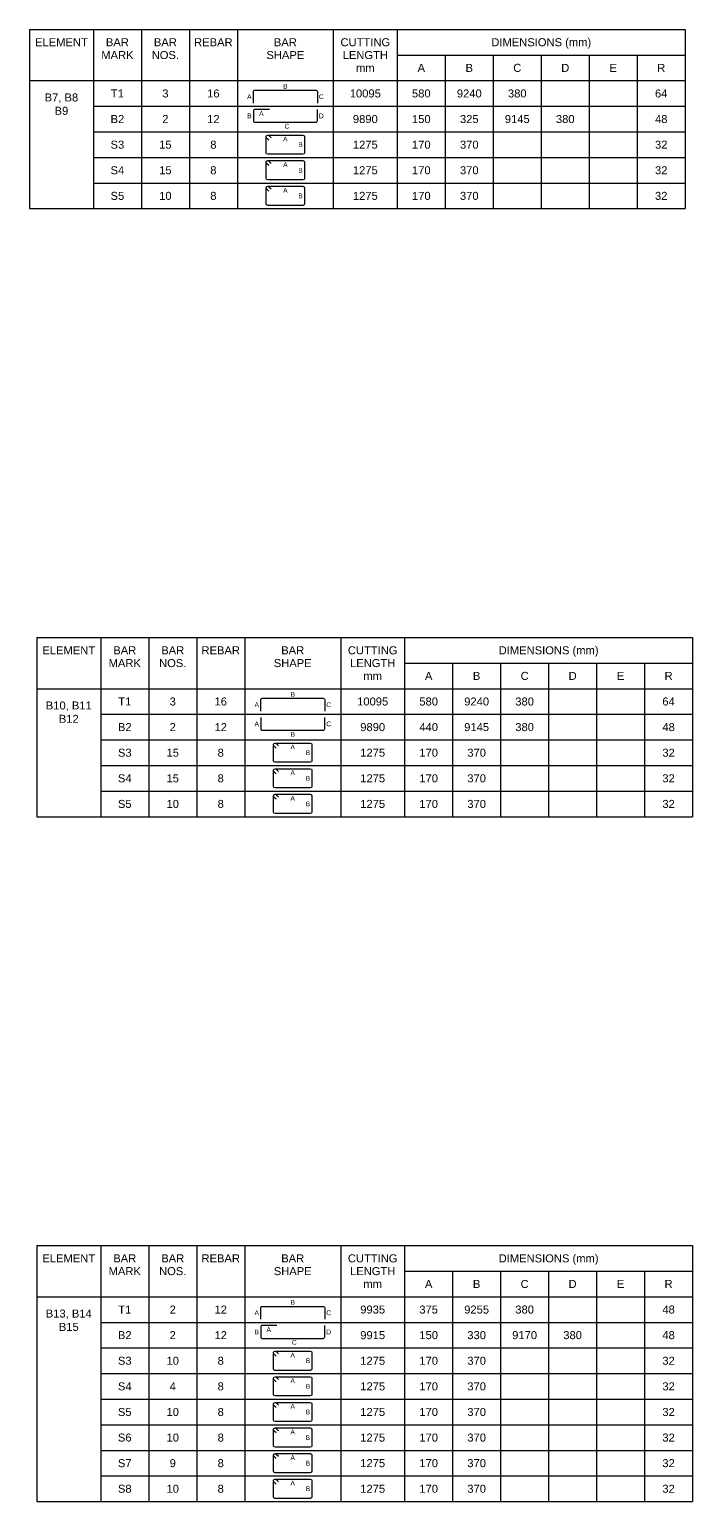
# Model space of a CAD drawing. Header units: inches. Extents: x -816171 to 9366335, y -450961 to 689132.
# Drawn here: x 2819081 to 2839811, y 265721 to 311721 of the extents above; entities that cross this region are included whole.
import ezdxf
from ezdxf.enums import TextEntityAlignment as Align

# ---------------------------------------------------------------- set-up
doc = ezdxf.new("R2010")
doc.units = ezdxf.units.IN
doc.header["$MEASUREMENT"] = 0
for name, color, linetype in [('Dimension', 31, 'Continuous'), ('Reinforcement', 130, 'Continuous'), ('Schedule Header', 4, 'Continuous'), ('Schedule Line', 60, 'Continuous'), ('Text', 31, 'Continuous')]:
    doc.layers.add(name, color=color, linetype=linetype)
doc.styles.add('SC-SansSerif', font='SansSerif')

msp = doc.modelspace()

# ---------------------------------------------------------------- linework, layer by layer
at = {"layer": 'Reinforcement'}
for points in [[(2826080.86342, 309421.25141), (2826080.86342, 309771.25141, -0.5), (2826130.86342, 309821.25141), (2828030.86342, 309821.25141, -0.5), (2828080.86342, 309771.25141), (2828080.86342, 309421.25141)], [(2826580.86342, 309221.25141), (2826130.86342, 309221.25141, 0.5), (2826080.86342, 309171.25141), (2826080.86342, 308871.25141, 0.5), (2826130.86342, 308821.25141), (2828030.86342, 308821.25141, 0.5), (2828080.86342, 308871.25141), (2828080.86342, 309221.25141)], [(2826566.21934, 308265.18558), (2826495.50828, 308335.89587, -0.1989123674), (2826480.86342, 308371.25141, -0.4142046237), (2826530.86342, 308421.25141, -0.1989044359), (2826566.21856, 308406.60694), (2826636.92963, 308335.89665)], [(2826566.21934, 307465.18558), (2826495.50828, 307535.89587, -0.1989123674), (2826480.86342, 307571.25141, -0.4142046237), (2826530.86342, 307621.25141, -0.1989044359), (2826566.21856, 307606.60694), (2826636.92963, 307535.89665)], [(2826566.21934, 306665.18558), (2826495.50828, 306735.89587, -0.1989123674), (2826480.86342, 306771.25141, -0.4142046237), (2826530.86342, 306821.25141, -0.1989044359), (2826566.21856, 306806.60694), (2826636.92963, 306735.89665)], [(2826310.86342, 290421.25141), (2826310.86342, 290771.25141, -0.5), (2826360.86342, 290821.25141), (2828260.86342, 290821.25141, -0.5), (2828310.86342, 290771.25141), (2828310.86342, 290421.25141)], [(2826310.86342, 290221.25141), (2826310.86342, 289871.25141, 0.5), (2826360.86342, 289821.25141), (2828260.86342, 289821.25141, 0.5), (2828310.86342, 289871.25141), (2828310.86342, 290221.25141)], [(2826796.21934, 289265.18558), (2826725.50828, 289335.89587, -0.1989123674), (2826710.86342, 289371.25141, -0.4142046237), (2826760.86342, 289421.25141, -0.1989044359), (2826796.21856, 289406.60694), (2826866.92963, 289335.89665)], [(2826796.21934, 288465.18558), (2826725.50828, 288535.89587, -0.1989123674), (2826710.86342, 288571.25141, -0.4142046237), (2826760.86342, 288621.25141, -0.1989044359), (2826796.21856, 288606.60694), (2826866.92963, 288535.89665)], [(2826796.21934, 287665.18558), (2826725.50828, 287735.89587, -0.1989123674), (2826710.86342, 287771.25141, -0.4142046237), (2826760.86342, 287821.25141, -0.1989044359), (2826796.21856, 287806.60694), (2826866.92963, 287735.89665)], [(2826310.86342, 271421.25141), (2826310.86342, 271771.25141, -0.5), (2826360.86342, 271821.25141), (2828260.86342, 271821.25141, -0.5), (2828310.86342, 271771.25141), (2828310.86342, 271421.25141)], [(2826810.86342, 271221.25141), (2826360.86342, 271221.25141, 0.5), (2826310.86342, 271171.25141), (2826310.86342, 270871.25141, 0.5), (2826360.86342, 270821.25141), (2828260.86342, 270821.25141, 0.5), (2828310.86342, 270871.25141), (2828310.86342, 271221.25141)], [(2826796.21934, 270265.18558), (2826725.50828, 270335.89587, -0.1989123674), (2826710.86342, 270371.25141, -0.4142046237), (2826760.86342, 270421.25141, -0.1989044359), (2826796.21856, 270406.60694), (2826866.92963, 270335.89665)], [(2826796.21934, 269465.18558), (2826725.50828, 269535.89587, -0.1989123674), (2826710.86342, 269571.25141, -0.4142046237), (2826760.86342, 269621.25141, -0.1989044359), (2826796.21856, 269606.60694), (2826866.92963, 269535.89665)], [(2826796.21934, 268665.18558), (2826725.50828, 268735.89587, -0.1989123674), (2826710.86342, 268771.25141, -0.4142046237), (2826760.86342, 268821.25141, -0.1989044359), (2826796.21856, 268806.60694), (2826866.92963, 268735.89665)], [(2826796.21934, 267865.18558), (2826725.50828, 267935.89587, -0.1989123674), (2826710.86342, 267971.25141, -0.4142046237), (2826760.86342, 268021.25141, -0.1989044359), (2826796.21856, 268006.60694), (2826866.92963, 267935.89665)], [(2826796.21934, 267065.18558), (2826725.50828, 267135.89587, -0.1989123674), (2826710.86342, 267171.25141, -0.4142046237), (2826760.86342, 267221.25141, -0.1989044359), (2826796.21856, 267206.60694), (2826866.92963, 267135.89665)], [(2826796.21934, 266265.18558), (2826725.50828, 266335.89587, -0.1989123674), (2826710.86342, 266371.25141, -0.4142046237), (2826760.86342, 266421.25141, -0.1989044359), (2826796.21856, 266406.60694), (2826866.92963, 266335.89665)]]:
    msp.add_lwpolyline(points, format="xyb", dxfattribs=at)
for points in [[(2826480.86342, 308371.25141, -0.4142046237), (2826530.86342, 308421.25141), (2827630.86342, 308421.25141, -0.4142046237), (2827680.86342, 308371.25141), (2827680.86342, 307871.25141, -0.4142046237), (2827630.86342, 307821.25141), (2826530.86342, 307821.25141, -0.4142046237), (2826480.86342, 307871.25141)], [(2826480.86342, 307571.25141, -0.4142046237), (2826530.86342, 307621.25141), (2827630.86342, 307621.25141, -0.4142046237), (2827680.86342, 307571.25141), (2827680.86342, 307071.25141, -0.4142046237), (2827630.86342, 307021.25141), (2826530.86342, 307021.25141, -0.4142046237), (2826480.86342, 307071.25141)], [(2826480.86342, 306771.25141, -0.4142046237), (2826530.86342, 306821.25141), (2827630.86342, 306821.25141, -0.4142046237), (2827680.86342, 306771.25141), (2827680.86342, 306271.25141, -0.4142046237), (2827630.86342, 306221.25141), (2826530.86342, 306221.25141, -0.4142046237), (2826480.86342, 306271.25141)], [(2826710.86342, 289371.25141, -0.4142046237), (2826760.86342, 289421.25141), (2827860.86342, 289421.25141, -0.4142046237), (2827910.86342, 289371.25141), (2827910.86342, 288871.25141, -0.4142046237), (2827860.86342, 288821.25141), (2826760.86342, 288821.25141, -0.4142046237), (2826710.86342, 288871.25141)], [(2826710.86342, 288571.25141, -0.4142046237), (2826760.86342, 288621.25141), (2827860.86342, 288621.25141, -0.4142046237), (2827910.86342, 288571.25141), (2827910.86342, 288071.25141, -0.4142046237), (2827860.86342, 288021.25141), (2826760.86342, 288021.25141, -0.4142046237), (2826710.86342, 288071.25141)], [(2826710.86342, 287771.25141, -0.4142046237), (2826760.86342, 287821.25141), (2827860.86342, 287821.25141, -0.4142046237), (2827910.86342, 287771.25141), (2827910.86342, 287271.25141, -0.4142046237), (2827860.86342, 287221.25141), (2826760.86342, 287221.25141, -0.4142046237), (2826710.86342, 287271.25141)], [(2826710.86342, 270371.25141, -0.4142046237), (2826760.86342, 270421.25141), (2827860.86342, 270421.25141, -0.4142046237), (2827910.86342, 270371.25141), (2827910.86342, 269871.25141, -0.4142046237), (2827860.86342, 269821.25141), (2826760.86342, 269821.25141, -0.4142046237), (2826710.86342, 269871.25141)], [(2826710.86342, 269571.25141, -0.4142046237), (2826760.86342, 269621.25141), (2827860.86342, 269621.25141, -0.4142046237), (2827910.86342, 269571.25141), (2827910.86342, 269071.25141, -0.4142046237), (2827860.86342, 269021.25141), (2826760.86342, 269021.25141, -0.4142046237), (2826710.86342, 269071.25141)], [(2826710.86342, 268771.25141, -0.4142046237), (2826760.86342, 268821.25141), (2827860.86342, 268821.25141, -0.4142046237), (2827910.86342, 268771.25141), (2827910.86342, 268271.25141, -0.4142046237), (2827860.86342, 268221.25141), (2826760.86342, 268221.25141, -0.4142046237), (2826710.86342, 268271.25141)], [(2826710.86342, 267971.25141, -0.4142046237), (2826760.86342, 268021.25141), (2827860.86342, 268021.25141, -0.4142046237), (2827910.86342, 267971.25141), (2827910.86342, 267471.25141, -0.4142046237), (2827860.86342, 267421.25141), (2826760.86342, 267421.25141, -0.4142046237), (2826710.86342, 267471.25141)], [(2826710.86342, 267171.25141, -0.4142046237), (2826760.86342, 267221.25141), (2827860.86342, 267221.25141, -0.4142046237), (2827910.86342, 267171.25141), (2827910.86342, 266671.25141, -0.4142046237), (2827860.86342, 266621.25141), (2826760.86342, 266621.25141, -0.4142046237), (2826710.86342, 266671.25141)], [(2826710.86342, 266371.25141, -0.4142046237), (2826760.86342, 266421.25141), (2827860.86342, 266421.25141, -0.4142046237), (2827910.86342, 266371.25141), (2827910.86342, 265871.25141, -0.4142046237), (2827860.86342, 265821.25141), (2826760.86342, 265821.25141, -0.4142046237), (2826710.86342, 265871.25141)]]:
    msp.add_lwpolyline(points, format="xyb", close=True, dxfattribs=at)
at = {"layer": 'Schedule Line'}
for p, q in [((2819080.86342, 311721.25141), (2839580.86342, 311721.25141)), ((2819080.86342, 311721.25141), (2819080.86342, 306121.25141)), ((2821080.86342, 311721.25141), (2821080.86342, 306121.25141)), ((2822580.86342, 311721.25141), (2822580.86342, 306121.25141)), ((2824080.86342, 311721.25141), (2824080.86342, 306121.25141)), ((2825580.86342, 311721.25141), (2825580.86342, 306121.25141)), ((2828580.86342, 311721.25141), (2828580.86342, 306121.25141)), ((2830580.86342, 311721.25141), (2830580.86342, 306121.25141)), ((2839580.86342, 311721.25141), (2839580.86342, 306121.25141)), ((2830580.86342, 310921.25141), (2839580.86342, 310921.25141)), ((2832080.86342, 310921.25141), (2832080.86342, 306121.25141)), ((2833580.86342, 310921.25141), (2833580.86342, 306121.25141)), ((2835080.86342, 310921.25141), (2835080.86342, 306121.25141)), ((2836580.86342, 310921.25141), (2836580.86342, 306121.25141)), ((2838080.86342, 310921.25141), (2838080.86342, 306121.25141)), ((2819080.86342, 310121.25141), (2839580.86342, 310121.25141)), ((2821080.86342, 309321.25141), (2839580.86342, 309321.25141)), ((2821080.86342, 308521.25141), (2839580.86342, 308521.25141)), ((2821080.86342, 307721.25141), (2839580.86342, 307721.25141)), ((2821080.86342, 306921.25141), (2839580.86342, 306921.25141)), ((2819080.86342, 306121.25141), (2839580.86342, 306121.25141)), ((2821080.86342, 306121.25141), (2839580.86342, 306121.25141)), ((2819310.86342, 292721.25141), (2839810.86342, 292721.25141)), ((2819310.86342, 292721.25141), (2819310.86342, 287121.25141)), ((2821310.86342, 292721.25141), (2821310.86342, 287121.25141)), ((2822810.86342, 292721.25141), (2822810.86342, 287121.25141)), ((2824310.86342, 292721.25141), (2824310.86342, 287121.25141)), ((2825810.86342, 292721.25141), (2825810.86342, 287121.25141)), ((2828810.86342, 292721.25141), (2828810.86342, 287121.25141)), ((2830810.86342, 292721.25141), (2830810.86342, 287121.25141)), ((2839810.86342, 292721.25141), (2839810.86342, 287121.25141)), ((2830810.86342, 291921.25141), (2839810.86342, 291921.25141)), ((2832310.86342, 291921.25141), (2832310.86342, 287121.25141)), ((2833810.86342, 291921.25141), (2833810.86342, 287121.25141)), ((2835310.86342, 291921.25141), (2835310.86342, 287121.25141)), ((2836810.86342, 291921.25141), (2836810.86342, 287121.25141)), ((2838310.86342, 291921.25141), (2838310.86342, 287121.25141)), ((2819310.86342, 291121.25141), (2839810.86342, 291121.25141)), ((2821310.86342, 290321.25141), (2839810.86342, 290321.25141)), ((2821310.86342, 289521.25141), (2839810.86342, 289521.25141)), ((2821310.86342, 288721.25141), (2839810.86342, 288721.25141)), ((2821310.86342, 287921.25141), (2839810.86342, 287921.25141)), ((2819310.86342, 287121.25141), (2839810.86342, 287121.25141)), ((2821310.86342, 287121.25141), (2839810.86342, 287121.25141)), ((2819310.86342, 273721.25141), (2839810.86342, 273721.25141)), ((2819310.86342, 273721.25141), (2819310.86342, 265721.25141)), ((2821310.86342, 273721.25141), (2821310.86342, 265721.25141)), ((2822810.86342, 273721.25141), (2822810.86342, 265721.25141)), ((2824310.86342, 273721.25141), (2824310.86342, 265721.25141)), ((2825810.86342, 273721.25141), (2825810.86342, 265721.25141)), ((2828810.86342, 273721.25141), (2828810.86342, 265721.25141)), ((2830810.86342, 273721.25141), (2830810.86342, 265721.25141)), ((2839810.86342, 273721.25141), (2839810.86342, 265721.25141)), ((2830810.86342, 272921.25141), (2839810.86342, 272921.25141)), ((2832310.86342, 272921.25141), (2832310.86342, 265721.25141)), ((2833810.86342, 272921.25141), (2833810.86342, 265721.25141)), ((2835310.86342, 272921.25141), (2835310.86342, 265721.25141)), ((2836810.86342, 272921.25141), (2836810.86342, 265721.25141)), ((2838310.86342, 272921.25141), (2838310.86342, 265721.25141)), ((2819310.86342, 272121.25141), (2839810.86342, 272121.25141)), ((2821310.86342, 271321.25141), (2839810.86342, 271321.25141)), ((2821310.86342, 270521.25141), (2839810.86342, 270521.25141)), ((2821310.86342, 269721.25141), (2839810.86342, 269721.25141)), ((2821310.86342, 268921.25141), (2839810.86342, 268921.25141)), ((2821310.86342, 268121.25141), (2839810.86342, 268121.25141)), ((2821310.86342, 267321.25141), (2839810.86342, 267321.25141)), ((2821310.86342, 266521.25141), (2839810.86342, 266521.25141)), ((2819310.86342, 265721.25141), (2839810.86342, 265721.25141)), ((2821310.86342, 265721.25141), (2839810.86342, 265721.25141))]:
    msp.add_line(p, q, dxfattribs=at)

# ---------------------------------------------------------------- texts
at = {"layer": 'Dimension', "style": 'SC-SansSerif'}
for s, p in [('A', (2825955.86342, 309621.25141)), ('B', (2827080.86342, 309946.25141)), ('C', (2828205.86342, 309621.25141)), ('A', (2826330.86342, 309096.25141)), ('B', (2825955.86342, 309021.25141)), ('C', (2827130.86342, 308696.25141)), ('D', (2828205.86342, 309021.25141)), ('A', (2827080.86342, 308296.25141)), ('B', (2827555.86342, 308121.25141)), ('A', (2827080.86342, 307496.25141)), ('B', (2827555.86342, 307321.25141)), ('A', (2827080.86342, 306696.25141)), ('B', (2827555.86342, 306521.25141)), ('B', (2827310.86342, 290946.25141)), ('A', (2826185.86342, 290621.25141)), ('C', (2828435.86342, 290621.25141)), ('A', (2826185.86342, 290021.25141)), ('C', (2828435.86342, 290021.25141)), ('A', (2827310.86342, 289296.25141)), ('B', (2827310.86342, 289696.25141)), ('B', (2827785.86342, 289121.25141)), ('A', (2827310.86342, 288496.25141)), ('B', (2827785.86342, 288321.25141)), ('A', (2827310.86342, 287696.25141)), ('B', (2827785.86342, 287521.25141)), ('B', (2827310.86342, 271946.25141)), ('A', (2826185.86342, 271621.25141)), ('C', (2828435.86342, 271621.25141)), ('B', (2826185.86342, 271021.25141)), ('A', (2826560.86342, 271096.25141)), ('D', (2828435.86342, 271021.25141)), ('C', (2827360.86342, 270696.25141)), ('A', (2827310.86342, 270296.25141)), ('B', (2827785.86342, 270121.25141)), ('A', (2827310.86342, 269496.25141)), ('B', (2827785.86342, 269321.25141)), ('A', (2827310.86342, 268696.25141)), ('B', (2827785.86342, 268521.25141)), ('A', (2827310.86342, 267896.25141)), ('B', (2827785.86342, 267721.25141)), ('A', (2827310.86342, 267096.25141)), ('B', (2827785.86342, 266921.25141)), ('A', (2827310.86342, 266296.25141)), ('B', (2827785.86342, 266121.25141))]:
    msp.add_text(s, height=150, dxfattribs=at).set_placement(p, align=Align.MIDDLE_CENTER)
at = {"layer": 'Schedule Header', "style": 'SC-SansSerif'}
for s, p in [('ELEMENT', (2820080.86342, 311321.25141)), ('BAR', (2821830.86342, 311321.25141)), ('BAR', (2823330.86342, 311321.25141)), ('REBAR', (2824830.86342, 311321.25141)), ('BAR', (2827080.86342, 311321.25141)), ('CUTTING', (2829580.86342, 311321.25141)), ('DIMENSIONS (mm)', (2835080.86342, 311321.25141)), ('MARK', (2821830.86342, 310921.25141)), ('NOS.', (2823330.86342, 310921.25141)), ('SHAPE', (2827080.86342, 310921.25141)), ('LENGTH', (2829580.86342, 310921.25141)), ('mm', (2829580.86342, 310521.25141)), ('A', (2831330.86342, 310521.25141)), ('B', (2832830.86342, 310521.25141)), ('C', (2834330.86342, 310521.25141)), ('D', (2835830.86342, 310521.25141)), ('E', (2837330.86342, 310521.25141)), ('R', (2838830.86342, 310521.25141)), ('ELEMENT', (2820310.86342, 292321.25141)), ('BAR', (2822060.86342, 292321.25141)), ('BAR', (2823560.86342, 292321.25141)), ('REBAR', (2825060.86342, 292321.25141)), ('BAR', (2827310.86342, 292321.25141)), ('CUTTING', (2829810.86342, 292321.25141)), ('DIMENSIONS (mm)', (2835310.86342, 292321.25141)), ('MARK', (2822060.86342, 291921.25141)), ('NOS.', (2823560.86342, 291921.25141)), ('SHAPE', (2827310.86342, 291921.25141)), ('LENGTH', (2829810.86342, 291921.25141)), ('A', (2831560.86342, 291521.25141)), ('B', (2833060.86342, 291521.25141)), ('C', (2834560.86342, 291521.25141)), ('D', (2836060.86342, 291521.25141)), ('E', (2837560.86342, 291521.25141)), ('R', (2839060.86342, 291521.25141)), ('mm', (2829810.86342, 291521.25141)), ('ELEMENT', (2820310.86342, 273321.25141)), ('BAR', (2822060.86342, 273321.25141)), ('BAR', (2823560.86342, 273321.25141)), ('REBAR', (2825060.86342, 273321.25141)), ('BAR', (2827310.86342, 273321.25141)), ('CUTTING', (2829810.86342, 273321.25141)), ('DIMENSIONS (mm)', (2835310.86342, 273321.25141)), ('MARK', (2822060.86342, 272921.25141)), ('NOS.', (2823560.86342, 272921.25141)), ('SHAPE', (2827310.86342, 272921.25141)), ('LENGTH', (2829810.86342, 272921.25141)), ('mm', (2829810.86342, 272521.25141)), ('A', (2831560.86342, 272521.25141)), ('B', (2833060.86342, 272521.25141)), ('C', (2834560.86342, 272521.25141)), ('D', (2836060.86342, 272521.25141)), ('E', (2837560.86342, 272521.25141)), ('R', (2839060.86342, 272521.25141))]:
    msp.add_text(s, height=250, dxfattribs=at).set_placement(p, align=Align.MIDDLE_CENTER)
at = {"layer": 'Text', "style": 'SC-SansSerif'}
for s, p in [('T1', (2821830.86342, 309721.25141)), ('3', (2823330.86342, 309721.25141)), ('16', (2824830.86342, 309721.25141)), ('10095', (2829580.86342, 309721.25141)), ('580', (2831330.86342, 309721.25141)), ('9240', (2832830.86342, 309721.25141)), ('380', (2834330.86342, 309721.25141)), ('64', (2838830.86342, 309721.25141)), ('B2', (2821830.86342, 308921.25141)), ('2', (2823330.86342, 308921.25141)), ('12', (2824830.86342, 308921.25141)), ('9890', (2829580.86342, 308921.25141)), ('150', (2831330.86342, 308921.25141)), ('325', (2832830.86342, 308921.25141)), ('9145', (2834330.86342, 308921.25141)), ('380', (2835830.86342, 308921.25141)), ('48', (2838830.86342, 308921.25141)), ('S3', (2821830.86342, 308121.25141)), ('15', (2823330.86342, 308121.25141)), ('8', (2824830.86342, 308121.25141)), ('1275', (2829580.86342, 308121.25141)), ('170', (2831330.86342, 308121.25141)), ('370', (2832830.86342, 308121.25141)), ('32', (2838830.86342, 308121.25141)), ('S4', (2821830.86342, 307321.25141)), ('15', (2823330.86342, 307321.25141)), ('8', (2824830.86342, 307321.25141)), ('1275', (2829580.86342, 307321.25141)), ('170', (2831330.86342, 307321.25141)), ('370', (2832830.86342, 307321.25141)), ('32', (2838830.86342, 307321.25141)), ('S5', (2821830.86342, 306521.25141)), ('10', (2823330.86342, 306521.25141)), ('8', (2824830.86342, 306521.25141)), ('1275', (2829580.86342, 306521.25141)), ('170', (2831330.86342, 306521.25141)), ('370', (2832830.86342, 306521.25141)), ('32', (2838830.86342, 306521.25141)), ('T1', (2822060.86342, 290721.25141)), ('3', (2823560.86342, 290721.25141)), ('16', (2825060.86342, 290721.25141)), ('10095', (2829810.86342, 290721.25141)), ('580', (2831560.86342, 290721.25141)), ('9240', (2833060.86342, 290721.25141)), ('380', (2834560.86342, 290721.25141)), ('64', (2839060.86342, 290721.25141)), ('B2', (2822060.86342, 289921.25141)), ('2', (2823560.86342, 289921.25141)), ('12', (2825060.86342, 289921.25141)), ('9890', (2829810.86342, 289921.25141)), ('440', (2831560.86342, 289921.25141)), ('9145', (2833060.86342, 289921.25141)), ('380', (2834560.86342, 289921.25141)), ('48', (2839060.86342, 289921.25141)), ('S3', (2822060.86342, 289121.25141)), ('15', (2823560.86342, 289121.25141)), ('8', (2825060.86342, 289121.25141)), ('1275', (2829810.86342, 289121.25141)), ('170', (2831560.86342, 289121.25141)), ('370', (2833060.86342, 289121.25141)), ('32', (2839060.86342, 289121.25141)), ('S4', (2822060.86342, 288321.25141)), ('15', (2823560.86342, 288321.25141)), ('8', (2825060.86342, 288321.25141)), ('1275', (2829810.86342, 288321.25141)), ('170', (2831560.86342, 288321.25141)), ('370', (2833060.86342, 288321.25141)), ('32', (2839060.86342, 288321.25141)), ('S5', (2822060.86342, 287521.25141)), ('10', (2823560.86342, 287521.25141)), ('8', (2825060.86342, 287521.25141)), ('1275', (2829810.86342, 287521.25141)), ('170', (2831560.86342, 287521.25141)), ('370', (2833060.86342, 287521.25141)), ('32', (2839060.86342, 287521.25141)), ('T1', (2822060.86342, 271721.25141)), ('2', (2823560.86342, 271721.25141)), ('12', (2825060.86342, 271721.25141)), ('9935', (2829810.86342, 271721.25141)), ('375', (2831560.86342, 271721.25141)), ('9255', (2833060.86342, 271721.25141)), ('380', (2834560.86342, 271721.25141)), ('48', (2839060.86342, 271721.25141)), ('B2', (2822060.86342, 270921.25141)), ('2', (2823560.86342, 270921.25141)), ('12', (2825060.86342, 270921.25141)), ('9915', (2829810.86342, 270921.25141)), ('150', (2831560.86342, 270921.25141)), ('330', (2833060.86342, 270921.25141)), ('9170', (2834560.86342, 270921.25141)), ('380', (2836060.86342, 270921.25141)), ('48', (2839060.86342, 270921.25141)), ('S3', (2822060.86342, 270121.25141)), ('10', (2823560.86342, 270121.25141)), ('8', (2825060.86342, 270121.25141)), ('1275', (2829810.86342, 270121.25141)), ('170', (2831560.86342, 270121.25141)), ('370', (2833060.86342, 270121.25141)), ('32', (2839060.86342, 270121.25141)), ('S4', (2822060.86342, 269321.25141)), ('4', (2823560.86342, 269321.25141)), ('8', (2825060.86342, 269321.25141)), ('1275', (2829810.86342, 269321.25141)), ('170', (2831560.86342, 269321.25141)), ('370', (2833060.86342, 269321.25141)), ('32', (2839060.86342, 269321.25141)), ('S5', (2822060.86342, 268521.25141)), ('10', (2823560.86342, 268521.25141)), ('8', (2825060.86342, 268521.25141)), ('1275', (2829810.86342, 268521.25141)), ('170', (2831560.86342, 268521.25141)), ('370', (2833060.86342, 268521.25141)), ('32', (2839060.86342, 268521.25141)), ('S6', (2822060.86342, 267721.25141)), ('10', (2823560.86342, 267721.25141)), ('8', (2825060.86342, 267721.25141)), ('1275', (2829810.86342, 267721.25141)), ('170', (2831560.86342, 267721.25141)), ('370', (2833060.86342, 267721.25141)), ('32', (2839060.86342, 267721.25141)), ('S7', (2822060.86342, 266921.25141)), ('9', (2823560.86342, 266921.25141)), ('8', (2825060.86342, 266921.25141)), ('1275', (2829810.86342, 266921.25141)), ('170', (2831560.86342, 266921.25141)), ('370', (2833060.86342, 266921.25141)), ('32', (2839060.86342, 266921.25141)), ('S8', (2822060.86342, 266121.25141)), ('10', (2823560.86342, 266121.25141)), ('8', (2825060.86342, 266121.25141)), ('1275', (2829810.86342, 266121.25141)), ('170', (2831560.86342, 266121.25141)), ('370', (2833060.86342, 266121.25141)), ('32', (2839060.86342, 266121.25141))]:
    msp.add_text(s, height=250, dxfattribs=at).set_placement(p, align=Align.MIDDLE_CENTER)
at = {"layer": 'Text', "char_height": 250, "attachment_point": 2, "style": 'SC-SansSerif'}
for s, insert in [('B7, B8\\PB9', (2820080.86342, 309721.25141)), ('B10, B11\\PB12', (2820310.86342, 290721.25141)), ('B13, B14\\PB15', (2820310.86342, 271721.25141))]:
    msp.add_mtext(s, dxfattribs=dict(at, insert=insert))

doc.saveas('drawing.dxf')
